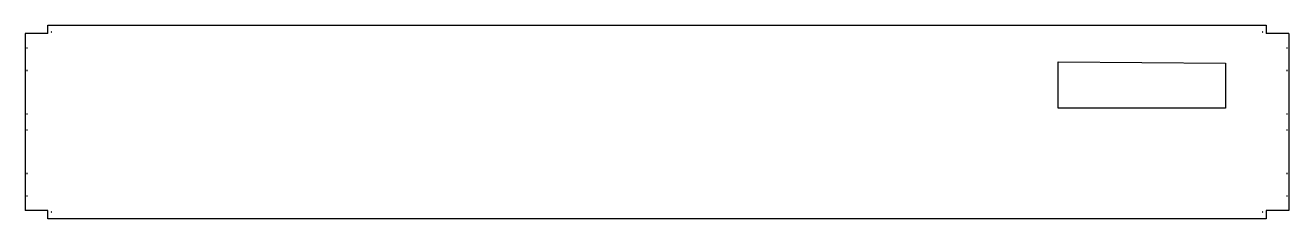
# Model space of a CAD drawing. Header units: millimetres. Extents: x 20 to 2354, y 20 to 377.
import ezdxf

# ---------------------------------------------------------------- set-up
doc = ezdxf.new("R2010")
doc.units = ezdxf.units.MM

msp = doc.modelspace()

# ---------------------------------------------------------------- linework, layer by layer
at = {"color": 7, "linetype": 'Continuous', "lineweight": 25}
for p, q in [((61.8, 362.1), (61.8, 377.5)), ((61.8, 377.5), (2312.6, 377.5)), ((2312.6, 377.5), (2312.6, 362.1)), ((61.8, 362.1), (20, 362.1)), ((20, 362.1), (20, 35.3)), ((68.5, 365.3), (67.7, 365.3)), ((67.7, 365.3), (67.7, 364.5)), ((67.7, 364.5), (68.5, 364.5)), ((68.5, 364.5), (68.5, 365.3)), ((2306.6, 365.3), (2305.9, 365.3)), ((2305.9, 365.3), (2305.9, 364.5)), ((2305.9, 364.5), (2306.6, 364.5)), ((2306.6, 364.5), (2306.6, 365.3)), ((2354.4, 362.1), (2312.6, 362.1)), ((2354.4, 362.1), (2354.4, 35.3)), ((23.6, 336), (22.8, 336)), ((22.8, 336), (22.8, 335.2)), ((22.8, 335.2), (23.6, 335.2)), ((23.6, 335.2), (23.6, 336)), ((2351.6, 336), (2350.8, 336)), ((2350.8, 336), (2350.8, 335.2)), ((2350.8, 335.2), (2351.6, 335.2)), ((2351.6, 335.2), (2351.6, 336)), ((1928.6, 309.7), (2237.6, 307.2)), ((1928.6, 224.4), (1928.6, 309.7)), ((2237.6, 307.2), (2237.6, 224.4)), ((23.6, 294.3), (22.8, 294.3)), ((22.8, 294.3), (22.8, 293.5)), ((22.8, 293.5), (23.6, 293.5)), ((23.6, 293.5), (23.6, 294.3)), ((2351.6, 294.3), (2350.8, 294.3)), ((2350.8, 294.3), (2350.8, 293.5)), ((2350.8, 293.5), (2351.6, 293.5)), ((2351.6, 293.5), (2351.6, 294.3)), ((22.8, 213.8), (22.8, 213.1)), ((23.6, 213.8), (22.8, 213.8)), ((22.8, 213.1), (23.6, 213.1)), ((23.6, 213.1), (23.6, 213.8)), ((2237.6, 224.4), (1928.6, 224.4)), ((2350.8, 213.8), (2350.8, 213.1)), ((2351.6, 213.8), (2350.8, 213.8)), ((2350.8, 213.1), (2351.6, 213.1)), ((2351.6, 213.1), (2351.6, 213.8)), ((23.6, 184.4), (22.8, 184.4)), ((22.8, 184.4), (22.8, 183.6)), ((22.8, 183.6), (23.6, 183.6)), ((23.6, 183.6), (23.6, 184.4)), ((2351.6, 184.4), (2350.8, 184.4)), ((2350.8, 184.4), (2350.8, 183.6)), ((2350.8, 183.6), (2351.6, 183.6)), ((2351.6, 183.6), (2351.6, 184.4)), ((23.6, 103.9), (22.8, 103.9)), ((22.8, 103.9), (22.8, 103.2)), ((22.8, 103.2), (23.6, 103.2)), ((23.6, 103.2), (23.6, 103.9)), ((2351.6, 103.9), (2350.8, 103.9)), ((2350.8, 103.9), (2350.8, 103.2)), ((2350.8, 103.2), (2351.6, 103.2)), ((2351.6, 103.2), (2351.6, 103.9)), ((23.6, 62.2), (22.8, 62.2)), ((22.8, 62.2), (22.8, 61.4)), ((22.8, 61.4), (23.6, 61.4)), ((23.6, 61.4), (23.6, 62.2)), ((2351.6, 62.2), (2350.8, 62.2)), ((2350.8, 62.2), (2350.8, 61.4)), ((2350.8, 61.4), (2351.6, 61.4)), ((2351.6, 61.4), (2351.6, 62.2)), ((61.8, 35.3), (20, 35.3)), ((61.8, 20), (61.8, 35.3)), ((68.5, 32.9), (67.7, 32.9)), ((67.7, 32.9), (67.7, 32.2)), ((67.7, 32.2), (68.5, 32.2)), ((68.5, 32.2), (68.5, 32.9)), ((2306.6, 32.9), (2305.9, 32.9)), ((2305.9, 32.9), (2305.9, 32.2)), ((2305.9, 32.2), (2306.6, 32.2)), ((2306.6, 32.2), (2306.6, 32.9)), ((2354.4, 35.3), (2312.6, 35.3)), ((2312.6, 35.3), (2312.6, 20)), ((2312.6, 20), (61.8, 20))]:
    msp.add_line(p, q, dxfattribs=at)

doc.saveas('drawing.dxf')
